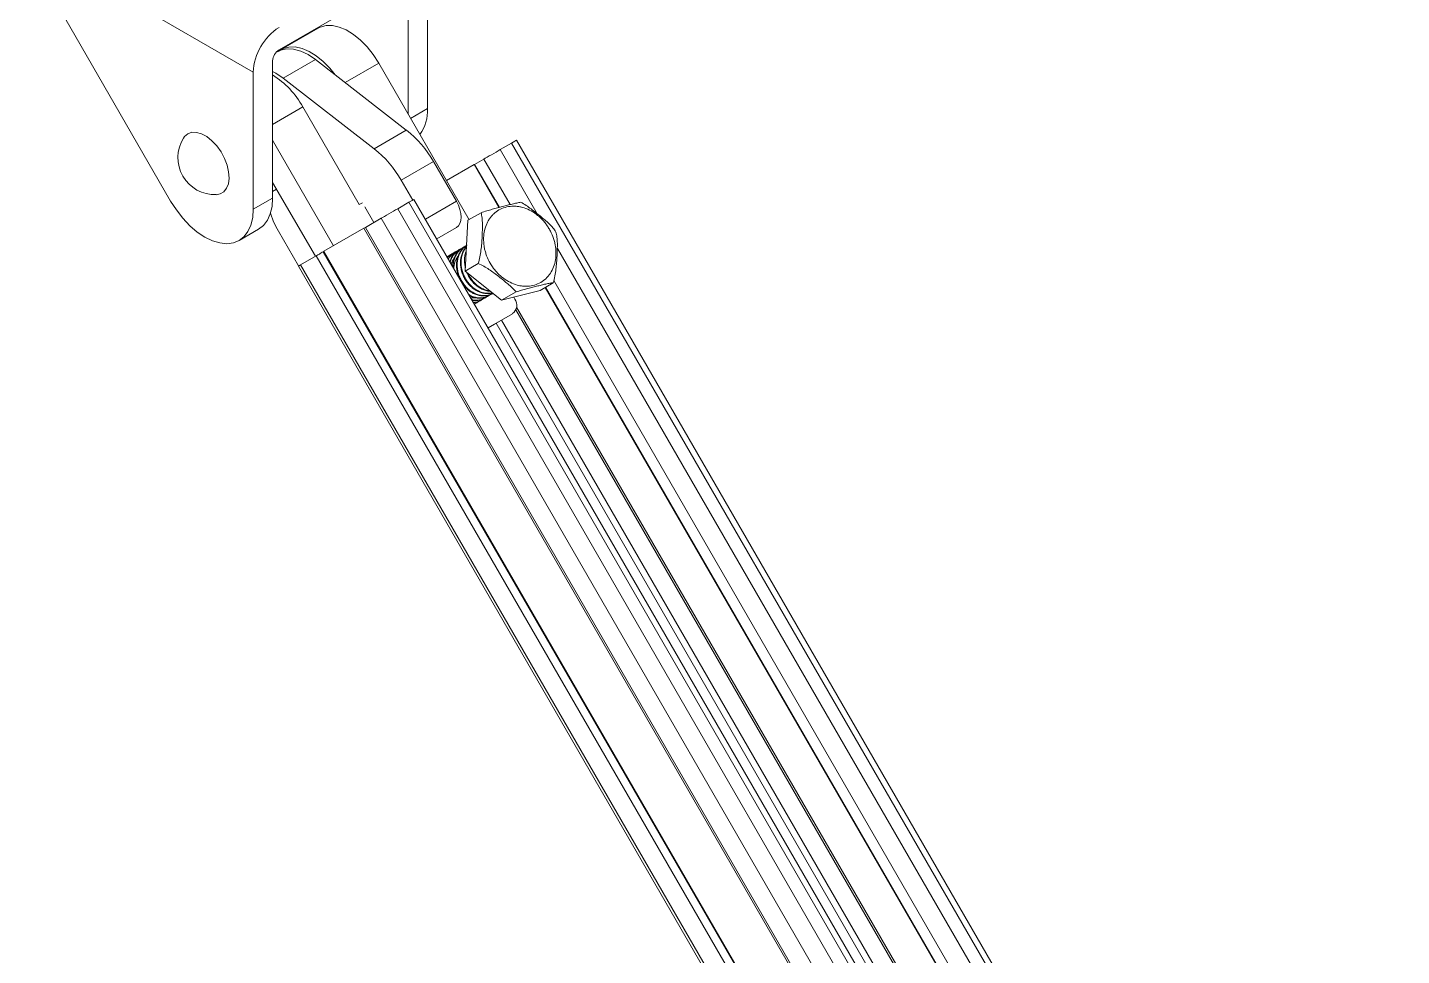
# Model space of a CAD drawing. Extents: x -976302 to -776254, y 5665 to 231437.
# Drawn here: x -793361 to -791845, y 82927 to 83951 of the extents above; entities that cross this region are included whole.
import ezdxf

# ---------------------------------------------------------------- set-up
doc = ezdxf.new("R2010")
doc.units = 0
doc.header["$LTSCALE"] = 1000
doc.header["$MEASUREMENT"] = 0

msp = doc.modelspace()

# ---------------------------------------------------------------- linework, layer by layer
at = {"linetype": 'Continuous', "lineweight": 15}
for p, q in [((-793111.5, 83902), (-793360.6, 84045.8)), ((-793111.5, 83902), (-793360.6, 84045.8)), ((-793202.7, 83759.8), (-793360.6, 84033.4)), ((-793202.7, 83759.8), (-793360.6, 84033.4)), ((-793083.1, 83926.6), (-792947.9, 84004.7)), ((-793083.1, 83926.6), (-792947.9, 84004.7)), ((-792919.4, 84012.9), (-792919.4, 83861.7)), ((-792919.4, 84012.9), (-792919.4, 83861.7)), ((-792940.7, 84000.6), (-792940.7, 83855.7)), ((-792940.7, 84000.6), (-792940.7, 83855.7)), ((-793039.9, 83950.4), (-793080.8, 83926.8)), ((-793039.9, 83950.4), (-793080.8, 83926.8)), ((-793073.7, 83930.9), (-793074.2, 83931.7)), ((-793073.7, 83930.9), (-793074.2, 83931.7)), ((-793090.2, 83763.1), (-793090.2, 83914.3)), ((-793090.2, 83763.1), (-793090.2, 83914.3)), ((-793084.4, 83924.8), (-793086.6, 83923.5)), ((-793084.4, 83924.8), (-793086.6, 83923.5)), ((-793043, 83916), (-793078.6, 83895.5)), ((-793043, 83916), (-793078.6, 83895.5)), ((-793043, 83916), (-792942.7, 83838)), ((-793043, 83916), (-792942.7, 83838)), ((-793111.5, 83902), (-793111.5, 83750.8)), ((-793111.5, 83902), (-793111.5, 83750.8)), ((-792973.2, 83912), (-793010.3, 83890.6)), ((-792873.5, 83739.2), (-792973.2, 83912)), ((-792873.5, 83739.2), (-792973.2, 83912)), ((-793078.6, 83895.5), (-792978.2, 83817.4)), ((-793078.6, 83895.5), (-792978.2, 83817.4)), ((-793056.8, 83863.7), (-793090.2, 83844.4)), ((-792994.6, 83755.8), (-793056.8, 83863.7)), ((-792994.6, 83755.8), (-793056.8, 83863.7)), ((-792919.4, 83861.7), (-792938, 83851)), ((-792919.4, 83861.7), (-792938, 83851)), ((-792942.7, 83838), (-792978.2, 83817.4)), ((-792942.7, 83838), (-792978.2, 83817.4)), ((-793022.9, 83710.4), (-793090.2, 83826.9)), ((-793022.9, 83710.4), (-793090.2, 83826.9)), ((-792839.1, 83816.5), (-792826.6, 83823.7)), ((-792839.1, 83816.5), (-792826.6, 83823.7)), ((-791850.4, 82132.8), (-792826.6, 83823.7)), ((-791850.4, 82132.8), (-792826.6, 83823.7)), ((-791844.9, 82136), (-792821.1, 83826.9)), ((-791844.9, 82136), (-792821.1, 83826.9)), ((-792798.2, 83745.8), (-792839.1, 83816.5)), ((-792798.2, 83745.8), (-792839.1, 83816.5)), ((-792912.8, 83803.3), (-792948.4, 83782.8)), ((-792912.8, 83803.3), (-792948.4, 83782.8)), ((-792912.8, 83803.3), (-792887.5, 83759.5)), ((-792912.8, 83803.3), (-792887.5, 83759.5)), ((-792898.4, 83782.3), (-792867.7, 83800)), ((-792898.4, 83782.3), (-792867.7, 83800)), ((-792867.7, 83800), (-792867.4, 83800.2)), ((-792867.7, 83800), (-792867.4, 83800.2)), ((-792840.5, 83752.7), (-792867.7, 83800)), ((-792840.5, 83752.7), (-792867.7, 83800)), ((-792867.4, 83800.2), (-792857.3, 83806)), ((-792867.4, 83800.2), (-792857.3, 83806)), ((-792840, 83752.8), (-792867.4, 83800.2)), ((-792840, 83752.8), (-792867.4, 83800.2)), ((-792828.3, 83755.8), (-792857.3, 83806)), ((-792828.3, 83755.8), (-792857.3, 83806)), ((-793090.2, 83780.4), (-793043, 83698.8)), ((-793090.2, 83780.4), (-793043, 83698.8)), ((-792948.4, 83782.8), (-792935.7, 83760.8)), ((-792948.4, 83782.8), (-792935.7, 83760.8)), ((-793090.2, 83763.1), (-793111.5, 83750.8)), ((-793090.2, 83763.1), (-793111.5, 83750.8)), ((-793085.8, 83772.9), (-793090.2, 83770.3)), ((-793085.8, 83772.9), (-793090.2, 83770.3)), ((-791958, 82070.7), (-792934.3, 83761.6)), ((-791958, 82070.7), (-792934.3, 83761.6)), ((-793089.1, 83737), (-793092.5, 83746.5)), ((-793089.1, 83737), (-793092.5, 83746.5)), ((-792994.6, 83755.8), (-792991, 83757.9)), ((-792994.6, 83755.8), (-792991, 83757.9)), ((-792978.4, 83736.1), (-792988.5, 83753.5)), ((-792978.4, 83736.1), (-792988.5, 83753.5)), ((-792952.2, 83751.2), (-792939.8, 83758.4)), ((-792952.2, 83751.2), (-792939.8, 83758.4)), ((-791976, 82060.3), (-792952.2, 83751.2)), ((-791976, 82060.3), (-792952.2, 83751.2)), ((-791963.5, 82067.5), (-792939.8, 83758.4)), ((-791963.5, 82067.5), (-792939.8, 83758.4)), ((-792887.5, 83759.5), (-792921.7, 83739.8)), ((-792874.7, 83738.5), (-792860.3, 83746.9)), ((-792874.7, 83738.5), (-792860.3, 83746.9)), ((-792987.7, 83730.7), (-792970.5, 83740.7)), ((-792987.7, 83730.7), (-792970.5, 83740.7)), ((-791994.2, 82049.8), (-792970.5, 83740.7)), ((-791994.2, 82049.8), (-792970.5, 83740.7)), ((-792877.8, 83682.5), (-792874.7, 83738.5)), ((-792877.8, 83682.5), (-792874.7, 83738.5)), ((-793127.2, 83716.2), (-793105.8, 83728.6)), ((-793127.2, 83716.2), (-793105.8, 83728.6)), ((-793061.5, 83688.1), (-793083.7, 83726.6)), ((-793061.5, 83688.1), (-793083.7, 83726.6)), ((-793033.6, 83704.3), (-792989.5, 83729.7)), ((-793033.6, 83704.3), (-792989.5, 83729.7)), ((-792987.7, 83730.7), (-792989.5, 83729.7)), ((-792987.7, 83730.7), (-792989.5, 83729.7)), ((-792989.5, 83729.7), (-792013.2, 82038.8)), ((-792989.5, 83729.7), (-792013.2, 82038.8)), ((-792011.5, 82039.8), (-792987.7, 83730.7)), ((-792011.5, 82039.8), (-792987.7, 83730.7)), ((-792887.5, 83730.5), (-792909.1, 83718)), ((-792887.5, 83730.5), (-792909.1, 83718)), ((-792887.5, 83730.5), (-792909.1, 83718)), ((-792058, 82012.9), (-793034.3, 83703.9)), ((-792058, 82012.9), (-793034.3, 83703.9)), ((-792057.3, 82013.3), (-793033.6, 83704.3)), ((-792057.3, 82013.3), (-793033.6, 83704.3)), ((-792892.5, 83701.4), (-792893.2, 83701)), ((-792892.5, 83701.4), (-792893.2, 83701)), ((-792888.1, 83704), (-792888.8, 83703.6)), ((-792888.1, 83704), (-792888.8, 83703.6)), ((-792883.7, 83706.5), (-792884.4, 83706.1)), ((-792883.7, 83706.5), (-792884.4, 83706.1)), ((-792879.3, 83709.1), (-792880, 83708.7)), ((-792879.3, 83709.1), (-792880, 83708.7)), ((-791925.7, 82234.5), (-792776.1, 83707.5)), ((-791925.7, 82234.5), (-792776.1, 83707.5)), ((-793059.3, 83689.4), (-793061.7, 83688)), ((-793059.3, 83689.4), (-793061.7, 83688)), ((-793061.7, 83688), (-792085.4, 81997.1)), ((-793061.7, 83688), (-792085.4, 81997.1)), ((-793059.3, 83689.4), (-793042, 83699.4)), ((-793059.3, 83689.4), (-793042, 83699.4)), ((-792083, 81998.5), (-793059.3, 83689.4)), ((-792083, 81998.5), (-793059.3, 83689.4)), ((-792065.8, 82008.5), (-793042, 83699.4)), ((-792065.8, 82008.5), (-793042, 83699.4)), ((-792896.9, 83698.9), (-792897.6, 83698.5)), ((-792896.9, 83698.9), (-792897.6, 83698.5)), ((-792877.8, 83682.5), (-792863.3, 83690.8)), ((-792877.8, 83682.5), (-792863.3, 83690.8)), ((-792837.6, 83650.4), (-792877.8, 83682.5)), ((-792837.6, 83650.4), (-792877.8, 83682.5)), ((-791958.4, 82249), (-792780, 83672.1)), ((-791958.4, 82249), (-792780, 83672.1)), ((-792852, 83655.1), (-792851.3, 83655.5)), ((-792852, 83655.1), (-792851.3, 83655.5)), ((-792847.6, 83657.6), (-792847, 83658)), ((-792847.6, 83657.6), (-792847, 83658)), ((-792795.1, 83661.2), (-792837.6, 83650.4)), ((-792795.1, 83661.2), (-792837.6, 83650.4)), ((-792837.6, 83650.4), (-792821.7, 83659.6)), ((-792837.6, 83650.4), (-792821.7, 83659.6)), ((-792795.1, 83661.2), (-792780.7, 83669.6)), ((-792795.1, 83661.2), (-792780.7, 83669.6)), ((-791969.7, 82244.6), (-792789.5, 83664.5)), ((-791969.7, 82244.6), (-792789.5, 83664.5)), ((-791969.4, 82244.8), (-792789.1, 83664.7)), ((-791969.4, 82244.8), (-792789.1, 83664.7)), ((-792865.2, 83647.5), (-792864.5, 83647.9)), ((-792865.2, 83647.5), (-792864.5, 83647.9)), ((-792860.8, 83650), (-792860.1, 83650.4)), ((-792860.8, 83650), (-792860.1, 83650.4)), ((-792856.4, 83652.5), (-792855.7, 83653)), ((-792856.4, 83652.5), (-792855.7, 83653)), ((-792822.9, 83651.6), (-792824.2, 83653.8)), ((-792822.9, 83651.6), (-792824.2, 83653.8)), ((-792821.8, 83639.9), (-792007.2, 82229)), ((-792821.8, 83639.9), (-792007.2, 82229)), ((-792004.4, 82228.2), (-792821, 83642.6)), ((-792004.4, 82228.2), (-792821, 83642.6)), ((-792825.5, 83635.5), (-792852.5, 83620)), ((-792825.5, 83635.5), (-792852.5, 83620)), ((-792825.5, 83635.5), (-792845.6, 83623.9)), ((-792825.5, 83635.5), (-792845.6, 83623.9)), ((-792031, 82217.3), (-792843.7, 83625)), ((-792031, 82217.3), (-792843.7, 83625)), ((-792025, 82220.9), (-792837.7, 83628.5)), ((-792025, 82220.9), (-792837.7, 83628.5)), ((-792845.6, 83623.9), (-792852.5, 83619.9)), ((-792845.6, 83623.9), (-792852.5, 83619.9))]:
    msp.add_line(p, q, dxfattribs=at)
at = {"linetype": 'Continuous', "lineweight": 15, "flags": 128}
for points in [[(-792973.2, 83912), (-792979.2, 83921.3), (-792986, 83929.8), (-792993.4, 83937.4), (-793001.1, 83943.6), (-793009, 83948.5), (-793016.8, 83951.7), (-793024.3, 83953.4), (-793031.3, 83953.3), (-793037.7, 83951.6), (-793039.9, 83950.4)], [(-792973.2, 83912), (-792979.2, 83921.3), (-792986, 83929.8), (-792993.4, 83937.4), (-793001.1, 83943.6), (-793009, 83948.5), (-793016.8, 83951.7), (-793024.3, 83953.4), (-793031.3, 83953.3), (-793037.7, 83951.6), (-793039.9, 83950.4)], [(-793084.4, 83924.8), (-793081.1, 83926.3), (-793074.4, 83927.8), (-793067, 83927.5), (-793059.1, 83925.3), (-793051.1, 83921.5), (-793043, 83916)], [(-793084.4, 83924.8), (-793081.1, 83926.3), (-793074.4, 83927.8), (-793067, 83927.5), (-793059.1, 83925.3), (-793051.1, 83921.5), (-793043, 83916)], [(-793021.1, 83899), (-793026.9, 83906.2), (-793034.3, 83913.7), (-793042, 83920), (-793049.9, 83924.8), (-793057.7, 83928.1), (-793065.2, 83929.8), (-793072.2, 83929.7), (-793078.6, 83928), (-793084, 83924.6)], [(-793021.1, 83899), (-793026.9, 83906.2), (-793034.3, 83913.7), (-793042, 83920), (-793049.9, 83924.8), (-793057.7, 83928.1), (-793065.2, 83929.8), (-793072.2, 83929.7), (-793078.6, 83928), (-793084, 83924.6)], [(-793090.2, 83902.8), (-793086.6, 83900.9), (-793078.6, 83895.5)], [(-793090.2, 83902.8), (-793086.6, 83900.9), (-793078.6, 83895.5)], [(-793188.5, 83829.3), (-793187.4, 83830.9), (-793183.8, 83834)], [(-793188.5, 83829.3), (-793187.4, 83830.9), (-793183.8, 83834)], [(-793183.8, 83834), (-793179.3, 83835.6), (-793174.1, 83835.5), (-793168.5, 83833.9), (-793162.7, 83830.8), (-793157.1, 83826.2), (-793151.8, 83820.5), (-793147.1, 83813.9), (-793143.2, 83806.8), (-793140.4, 83799.3), (-793138.7, 83792), (-793138.2, 83785.1), (-793139, 83778.9), (-793141, 83773.8), (-793144.1, 83770), (-793148.2, 83767.6), (-793152.4, 83766.8)], [(-793183.8, 83834), (-793179.3, 83835.6), (-793174.1, 83835.5), (-793168.5, 83833.9), (-793162.7, 83830.8), (-793157.1, 83826.2), (-793151.8, 83820.5), (-793147.1, 83813.9), (-793143.2, 83806.8), (-793140.4, 83799.3), (-793138.7, 83792), (-793138.2, 83785.1), (-793139, 83778.9), (-793141, 83773.8), (-793144.1, 83770), (-793148.2, 83767.6), (-793152.4, 83766.8)], [(-792826.6, 83823.7), (-792824.7, 83824.8), (-792823.1, 83825.8), (-792822, 83826.4), (-792821.3, 83826.8), (-792821.1, 83826.9)], [(-792826.6, 83823.7), (-792824.7, 83824.8), (-792823.1, 83825.8), (-792822, 83826.4), (-792821.3, 83826.8), (-792821.1, 83826.9)], [(-792857.3, 83806), (-792855.6, 83807), (-792853.6, 83808.2), (-792851.3, 83809.5), (-792848.8, 83810.9), (-792846.3, 83812.4), (-792843.7, 83813.8), (-792841.3, 83815.3), (-792839.1, 83816.5)], [(-792857.3, 83806), (-792855.6, 83807), (-792853.6, 83808.2), (-792851.3, 83809.5), (-792848.8, 83810.9), (-792846.3, 83812.4), (-792843.7, 83813.8), (-792841.3, 83815.3), (-792839.1, 83816.5)], [(-793105.8, 83728.6), (-793105.8, 83728.6), (-793100.4, 83732.8), (-793096, 83738.5), (-793092.8, 83745.6), (-793090.8, 83753.9), (-793090.2, 83763.1)], [(-793105.8, 83728.6), (-793105.8, 83728.6), (-793100.4, 83732.8), (-793096, 83738.5), (-793092.8, 83745.6), (-793090.8, 83753.9), (-793090.2, 83763.1)], [(-792939.8, 83758.4), (-792937.8, 83759.5), (-792936.3, 83760.4), (-792935.1, 83761.1), (-792934.4, 83761.5), (-792934.3, 83761.6)], [(-792939.8, 83758.4), (-792937.8, 83759.5), (-792936.3, 83760.4), (-792935.1, 83761.1), (-792934.4, 83761.5), (-792934.3, 83761.6)], [(-793111.5, 83750.8), (-793112.2, 83741.5), (-793114.1, 83733.3), (-793117.4, 83726.2), (-793121.7, 83720.5), (-793127.2, 83716.3), (-793133.5, 83713.6), (-793140.7, 83712.7), (-793148.4, 83713.5), (-793156.6, 83715.9), (-793164.9, 83720), (-793173.3, 83725.6), (-793181.4, 83732.5), (-793189.1, 83740.7), (-793196.3, 83749.9), (-793202.7, 83759.8)], [(-793111.5, 83750.8), (-793112.2, 83741.5), (-793114.1, 83733.3), (-793117.4, 83726.2), (-793121.7, 83720.5), (-793127.2, 83716.3), (-793133.5, 83713.6), (-793140.7, 83712.7), (-793148.4, 83713.5), (-793156.6, 83715.9), (-793164.9, 83720), (-793173.3, 83725.6), (-793181.4, 83732.5), (-793189.1, 83740.7), (-793196.3, 83749.9), (-793202.7, 83759.8)], [(-792970.5, 83740.7), (-792968.8, 83741.7), (-792966.8, 83742.8), (-792964.5, 83744.2), (-792962, 83745.6), (-792959.4, 83747.1), (-792956.9, 83748.5), (-792954.5, 83749.9), (-792952.2, 83751.2)], [(-792970.5, 83740.7), (-792968.8, 83741.7), (-792966.8, 83742.8), (-792964.5, 83744.2), (-792962, 83745.6), (-792959.4, 83747.1), (-792956.9, 83748.5), (-792954.5, 83749.9), (-792952.2, 83751.2)], [(-792887.5, 83759.5), (-792885.3, 83755.1), (-792883.6, 83750.6), (-792882.6, 83746.2), (-792882.3, 83742), (-792882.6, 83738.2), (-792883.6, 83734.9), (-792885.3, 83732.3), (-792887.5, 83730.5)], [(-792887.5, 83759.5), (-792885.3, 83755.1), (-792883.6, 83750.6), (-792882.6, 83746.2), (-792882.3, 83742), (-792882.6, 83738.2), (-792883.6, 83734.9), (-792885.3, 83732.3), (-792887.5, 83730.5)], [(-793042, 83699.4), (-793041.3, 83699.8), (-793040.5, 83700.3), (-793039.6, 83700.8), (-793038.6, 83701.3), (-793037.6, 83701.9), (-793036.5, 83702.6), (-793035.4, 83703.2), (-793034.3, 83703.9)], [(-793042, 83699.4), (-793041.3, 83699.8), (-793040.5, 83700.3), (-793039.6, 83700.8), (-793038.6, 83701.3), (-793037.6, 83701.9), (-793036.5, 83702.6), (-793035.4, 83703.2), (-793034.3, 83703.9)], [(-793034.3, 83703.9), (-793034.2, 83703.9), (-793034.1, 83704), (-793034, 83704), (-793033.9, 83704.1), (-793033.8, 83704.1), (-793033.7, 83704.2), (-793033.6, 83704.2), (-793033.6, 83704.3)], [(-793034.3, 83703.9), (-793034.2, 83703.9), (-793034.1, 83704), (-793034, 83704), (-793033.9, 83704.1), (-793033.8, 83704.1), (-793033.7, 83704.2), (-793033.6, 83704.2), (-793033.6, 83704.3)]]:
    msp.add_lwpolyline(points, dxfattribs=at)
at = {"linetype": 'Continuous', "lineweight": 15}
for centre, radius, start, end in [((-793049.7, 83899.2), 61.9, 122.6055, 177.3945), ((-793049.7, 83899.2), 61.9, 122.6055, 177.3945), ((-793074.7, 83913.6), 15.5, 122.6055, 177.3945), ((-793074.7, 83913.6), 15.5, 122.6055, 177.3945), ((-793141, 83817.4), 96, 28.8326, 58.0684), ((-793141, 83817.4), 96, 28.8326, 58.0684), ((-792963.2, 83859.3), 43.9, 323.7201, 3.147), ((-792963.2, 83859.3), 43.9, 323.7201, 3.147), ((-793013.7, 83746.5), 115.8, 29.4037, 52.1735), ((-793013.7, 83746.5), 115.8, 29.4037, 52.1735), ((-793153.8, 83807.7), 40.9, 148.101, 271.8936), ((-793153.8, 83807.7), 40.9, 148.101, 271.8936), ((-793049.3, 83725.9), 115.8, 29.4037, 52.1735), ((-793049.3, 83725.9), 115.8, 29.4037, 52.1735), ((-792971.3, 83791.5), 129.8, 204.8487, 210.0082), ((-792971.3, 83791.5), 129.8, 204.8487, 210.0082), ((-792832.4, 83644.9), 11.6, 306.3512, 35.1851), ((-792832.4, 83644.9), 11.6, 306.3512, 35.1851)]:
    msp.add_arc(centre, radius, start, end, dxfattribs=at)
for points, knots in [([(-792863.3, 83690.8), (-792862.6, 83693.2), (-792862, 83695.8), (-792861, 83700.7), (-792860.7, 83703.3), (-792860, 83708.2), (-792859.5, 83713.1), (-792859.2, 83717.9), (-792859, 83722.7), (-792858.9, 83725.1), (-792858.7, 83729.8), (-792858.7, 83732.1), (-792858.8, 83736.7), (-792858.9, 83738.9), (-792859.3, 83742.1), (-792859.4, 83743.1), (-792859.8, 83745.1), (-792860, 83746), (-792860.3, 83746.9)], [0, 0, 0, 0, 0.125, 0.125, 0.25, 0.25, 0.375, 0.5, 0.5, 0.625, 0.625, 0.75, 0.75, 0.875, 0.875, 0.9375, 0.9375, 1, 1, 1, 1]), ([(-792863.3, 83690.8), (-792862.6, 83693.2), (-792862, 83695.8), (-792861, 83700.7), (-792860.7, 83703.3), (-792860, 83708.2), (-792859.5, 83713.1), (-792859.2, 83717.9), (-792859, 83722.7), (-792858.9, 83725.1), (-792858.7, 83729.8), (-792858.7, 83732.1), (-792858.8, 83736.7), (-792858.9, 83738.9), (-792859.3, 83742.1), (-792859.4, 83743.1), (-792859.8, 83745.1), (-792860, 83746), (-792860.3, 83746.9)], [0, 0, 0, 0, 0.125, 0.125, 0.25, 0.25, 0.375, 0.5, 0.5, 0.625, 0.625, 0.75, 0.75, 0.875, 0.875, 0.9375, 0.9375, 1, 1, 1, 1]), ([(-792860.3, 83746.9), (-792858.1, 83747.6), (-792856, 83748.3), (-792851.9, 83749.5), (-792849.8, 83750.1), (-792845.9, 83751.3), (-792844, 83751.8), (-792840.2, 83752.8), (-792838.4, 83753.3), (-792834.7, 83754.2), (-792832.9, 83754.7), (-792829.4, 83755.6), (-792827.6, 83756), (-792824.2, 83756.8), (-792822.5, 83757.2), (-792819.3, 83757.9), (-792817.7, 83758.2), (-792816.3, 83758.5)], [0, 0, 0, 0, 0.125, 0.125, 0.25, 0.25, 0.375, 0.375, 0.5, 0.5, 0.625, 0.625, 0.75, 0.75, 0.875, 0.875, 1, 1, 1, 1]), ([(-792860.3, 83746.9), (-792858.1, 83747.6), (-792856, 83748.3), (-792851.9, 83749.5), (-792849.8, 83750.1), (-792845.9, 83751.3), (-792844, 83751.8), (-792840.2, 83752.8), (-792838.4, 83753.3), (-792834.7, 83754.2), (-792832.9, 83754.7), (-792829.4, 83755.6), (-792827.6, 83756), (-792824.2, 83756.8), (-792822.5, 83757.2), (-792819.3, 83757.9), (-792817.7, 83758.2), (-792816.3, 83758.5)], [0, 0, 0, 0, 0.125, 0.125, 0.25, 0.25, 0.375, 0.375, 0.5, 0.5, 0.625, 0.625, 0.75, 0.75, 0.875, 0.875, 1, 1, 1, 1]), ([(-792796.1, 83669.1), (-792793.9, 83670.2), (-792791.8, 83671.5), (-792789, 83673.9), (-792788.1, 83674.8), (-792786.4, 83676.6), (-792785.6, 83677.6), (-792783.3, 83680.7), (-792782.1, 83682.9), (-792779.9, 83687.7), (-792779.1, 83690.3), (-792778, 83695.6), (-792777.7, 83698.3), (-792777.6, 83702.6), (-792777.6, 83704.1), (-792777.8, 83706.9), (-792778.1, 83709.8), (-792778.7, 83712.7), (-792779.4, 83715.6), (-792779.8, 83717), (-792781.2, 83721.3), (-792782.4, 83724), (-792784.5, 83728), (-792785.2, 83729.3), (-792786.9, 83731.9), (-792787.7, 83733.2), (-792790.4, 83736.8), (-792792.4, 83739), (-792795.6, 83742.1), (-792796.7, 83743.1), (-792799, 83744.9), (-792800.2, 83745.8), (-792803.7, 83748.2), (-792806.2, 83749.5), (-792811.4, 83751.8), (-792814, 83752.6), (-792817.9, 83753.5), (-792819.2, 83753.7), (-792821.8, 83754), (-792823.1, 83754.1), (-792827, 83754.1), (-792829.5, 83753.8), (-792834.3, 83752.7), (-792836.7, 83751.9), (-792841.1, 83749.7), (-792843.2, 83748.3), (-792846, 83745.9), (-792846.9, 83745), (-792848.6, 83743.2), (-792850.2, 83741.3), (-792851.6, 83739.2), (-792852.9, 83736.9), (-792853.5, 83735.8), (-792855.1, 83732.1), (-792855.9, 83729.6), (-792856.8, 83725.6), (-792857, 83724.3), (-792857.3, 83721.5), (-792857.4, 83720.1), (-792857.5, 83715.8), (-792857.3, 83713), (-792856.7, 83708.6), (-792856.4, 83707.2), (-792855.7, 83704.3), (-792855.3, 83702.8), (-792853.9, 83698.6), (-792852.7, 83695.8), (-792849.9, 83690.5), (-792848.3, 83687.9), (-792845.6, 83684.3), (-792844.6, 83683.1), (-792842.6, 83680.9), (-792841.6, 83679.8), (-792838.4, 83676.7), (-792836.1, 83674.9), (-792831.3, 83671.7), (-792828.8, 83670.3), (-792823.7, 83668.1), (-792821.1, 83667.2), (-792817.2, 83666.3), (-792815.9, 83666.1), (-792813.3, 83665.8), (-792812, 83665.8), (-792808.1, 83665.7), (-792805.6, 83666), (-792800.7, 83667.1), (-792798.4, 83668), (-792796.1, 83669.1)], [0, 0, 0, 0, 0.03125, 0.03125, 0.046875, 0.046875, 0.0625, 0.0625, 0.09375, 0.09375, 0.125, 0.125, 0.15625, 0.15625, 0.171875, 0.171875, 0.1875, 0.203125, 0.203125, 0.21875, 0.21875, 0.25, 0.25, 0.265625, 0.265625, 0.28125, 0.28125, 0.3125, 0.3125, 0.328125, 0.328125, 0.34375, 0.34375, 0.375, 0.375, 0.40625, 0.40625, 0.421875, 0.421875, 0.4375, 0.4375, 0.46875, 0.46875, 0.5, 0.5, 0.53125, 0.53125, 0.546875, 0.546875, 0.5625, 0.578125, 0.578125, 0.59375, 0.59375, 0.625, 0.625, 0.640625, 0.640625, 0.65625, 0.65625, 0.6875, 0.6875, 0.703125, 0.703125, 0.71875, 0.71875, 0.75, 0.75, 0.78125, 0.78125, 0.796875, 0.796875, 0.8125, 0.8125, 0.84375, 0.84375, 0.875, 0.875, 0.90625, 0.90625, 0.921875, 0.921875, 0.9375, 0.9375, 0.96875, 0.96875, 1, 1, 1, 1]), ([(-792796.1, 83669.1), (-792793.9, 83670.2), (-792791.8, 83671.5), (-792789, 83673.9), (-792788.1, 83674.8), (-792786.4, 83676.6), (-792785.6, 83677.6), (-792783.3, 83680.7), (-792782.1, 83682.9), (-792779.9, 83687.7), (-792779.1, 83690.3), (-792778, 83695.6), (-792777.7, 83698.3), (-792777.6, 83702.6), (-792777.6, 83704.1), (-792777.8, 83706.9), (-792778.1, 83709.8), (-792778.7, 83712.7), (-792779.4, 83715.6), (-792779.8, 83717), (-792781.2, 83721.3), (-792782.4, 83724), (-792784.5, 83728), (-792785.2, 83729.3), (-792786.9, 83731.9), (-792787.7, 83733.2), (-792790.4, 83736.8), (-792792.4, 83739), (-792795.6, 83742.1), (-792796.7, 83743.1), (-792799, 83744.9), (-792800.2, 83745.8), (-792803.7, 83748.2), (-792806.2, 83749.5), (-792811.4, 83751.8), (-792814, 83752.6), (-792817.9, 83753.5), (-792819.2, 83753.7), (-792821.8, 83754), (-792823.1, 83754.1), (-792827, 83754.1), (-792829.5, 83753.8), (-792834.3, 83752.7), (-792836.7, 83751.9), (-792841.1, 83749.7), (-792843.2, 83748.3), (-792846, 83745.9), (-792846.9, 83745), (-792848.6, 83743.2), (-792850.2, 83741.3), (-792851.6, 83739.2), (-792852.9, 83736.9), (-792853.5, 83735.8), (-792855.1, 83732.1), (-792855.9, 83729.6), (-792856.8, 83725.6), (-792857, 83724.3), (-792857.3, 83721.5), (-792857.4, 83720.1), (-792857.5, 83715.8), (-792857.3, 83713), (-792856.7, 83708.6), (-792856.4, 83707.2), (-792855.7, 83704.3), (-792855.3, 83702.8), (-792853.9, 83698.6), (-792852.7, 83695.8), (-792849.9, 83690.5), (-792848.3, 83687.9), (-792845.6, 83684.3), (-792844.6, 83683.1), (-792842.6, 83680.9), (-792841.6, 83679.8), (-792838.4, 83676.7), (-792836.1, 83674.9), (-792831.3, 83671.7), (-792828.8, 83670.3), (-792823.7, 83668.1), (-792821.1, 83667.2), (-792817.2, 83666.3), (-792815.9, 83666.1), (-792813.3, 83665.8), (-792812, 83665.8), (-792808.1, 83665.7), (-792805.6, 83666), (-792800.7, 83667.1), (-792798.4, 83668), (-792796.1, 83669.1)], [0, 0, 0, 0, 0.03125, 0.03125, 0.046875, 0.046875, 0.0625, 0.0625, 0.09375, 0.09375, 0.125, 0.125, 0.15625, 0.15625, 0.171875, 0.171875, 0.1875, 0.203125, 0.203125, 0.21875, 0.21875, 0.25, 0.25, 0.265625, 0.265625, 0.28125, 0.28125, 0.3125, 0.3125, 0.328125, 0.328125, 0.34375, 0.34375, 0.375, 0.375, 0.40625, 0.40625, 0.421875, 0.421875, 0.4375, 0.4375, 0.46875, 0.46875, 0.5, 0.5, 0.53125, 0.53125, 0.546875, 0.546875, 0.5625, 0.578125, 0.578125, 0.59375, 0.59375, 0.625, 0.625, 0.640625, 0.640625, 0.65625, 0.65625, 0.6875, 0.6875, 0.703125, 0.703125, 0.71875, 0.71875, 0.75, 0.75, 0.78125, 0.78125, 0.796875, 0.796875, 0.8125, 0.8125, 0.84375, 0.84375, 0.875, 0.875, 0.90625, 0.90625, 0.921875, 0.921875, 0.9375, 0.9375, 0.96875, 0.96875, 1, 1, 1, 1]), ([(-792816.3, 83758.5), (-792814.3, 83757.4), (-792812.4, 83756.2), (-792808.7, 83753.7), (-792806.9, 83752.4), (-792803.4, 83749.8), (-792801.6, 83748.5), (-792798.2, 83745.8), (-792796.5, 83744.4), (-792793.1, 83741.7), (-792791.5, 83740.3), (-792788.3, 83737.5), (-792786.7, 83736), (-792783.7, 83733.1), (-792782.3, 83731.6), (-792779.7, 83728.6), (-792778.6, 83727.1), (-792777.6, 83725.6)], [0, 0, 0, 0, 0.125, 0.125, 0.25, 0.25, 0.375, 0.375, 0.5, 0.5, 0.625, 0.625, 0.75, 0.75, 0.875, 0.875, 1, 1, 1, 1]), ([(-792816.3, 83758.5), (-792814.3, 83757.4), (-792812.4, 83756.2), (-792808.7, 83753.7), (-792806.9, 83752.4), (-792803.4, 83749.8), (-792801.6, 83748.5), (-792798.2, 83745.8), (-792796.5, 83744.4), (-792793.1, 83741.7), (-792791.5, 83740.3), (-792788.3, 83737.5), (-792786.7, 83736), (-792783.7, 83733.1), (-792782.3, 83731.6), (-792779.7, 83728.6), (-792778.6, 83727.1), (-792777.6, 83725.6)], [0, 0, 0, 0, 0.125, 0.125, 0.25, 0.25, 0.375, 0.375, 0.5, 0.5, 0.625, 0.625, 0.75, 0.75, 0.875, 0.875, 1, 1, 1, 1]), ([(-792777.6, 83725.6), (-792777.1, 83723.9), (-792776.7, 83721.9), (-792776.4, 83718.7), (-792776.3, 83717.7), (-792776.2, 83715.4), (-792776.1, 83714.3), (-792776.1, 83710.9), (-792776.1, 83708.6), (-792776.2, 83703.9), (-792776.3, 83701.6), (-792776.6, 83696.8), (-792776.7, 83694.4), (-792777.1, 83689.5), (-792777.4, 83687), (-792778, 83682.1), (-792778.4, 83679.6), (-792779.3, 83674.6), (-792779.9, 83672), (-792780.7, 83669.6)], [0, 0, 0, 0, 0.125, 0.125, 0.1875, 0.1875, 0.25, 0.25, 0.375, 0.375, 0.5, 0.5, 0.625, 0.625, 0.75, 0.75, 0.875, 0.875, 1, 1, 1, 1]), ([(-792777.6, 83725.6), (-792777.1, 83723.9), (-792776.7, 83721.9), (-792776.4, 83718.7), (-792776.3, 83717.7), (-792776.2, 83715.4), (-792776.1, 83714.3), (-792776.1, 83710.9), (-792776.1, 83708.6), (-792776.2, 83703.9), (-792776.3, 83701.6), (-792776.6, 83696.8), (-792776.7, 83694.4), (-792777.1, 83689.5), (-792777.4, 83687), (-792778, 83682.1), (-792778.4, 83679.6), (-792779.3, 83674.6), (-792779.9, 83672), (-792780.7, 83669.6)], [0, 0, 0, 0, 0.125, 0.125, 0.1875, 0.1875, 0.25, 0.25, 0.375, 0.375, 0.5, 0.5, 0.625, 0.625, 0.75, 0.75, 0.875, 0.875, 1, 1, 1, 1]), ([(-792897.4, 83697.8), (-792897.2, 83698), (-792896.1, 83699.2), (-792894.7, 83700.3), (-792893.3, 83701), (-792893.2, 83701)], [0, 0, 0, 0, 0.140816, 0.938774, 1, 1, 1, 1]), ([(-792897.4, 83697.8), (-792897.2, 83698), (-792896.1, 83699.2), (-792894.7, 83700.3), (-792893.3, 83701), (-792893.2, 83701)], [0, 0, 0, 0, 0.140816, 0.938774, 1, 1, 1, 1]), ([(-792890.6, 83702.3), (-792890.9, 83702.2), (-792892.6, 83701.6), (-792894.9, 83700), (-792896.6, 83698.3), (-792897.3, 83697.6)], [0, 0, 0, 0, 0.123247, 0.649201, 1, 1, 1, 1]), ([(-792890.6, 83702.3), (-792890.9, 83702.2), (-792892.6, 83701.6), (-792894.9, 83700), (-792896.6, 83698.3), (-792897.3, 83697.6)], [0, 0, 0, 0, 0.123247, 0.649201, 1, 1, 1, 1]), ([(-792896.4, 83696.1), (-792896.3, 83696.4), (-792895.4, 83697.9), (-792893.2, 83700.3), (-792890.8, 83702.5), (-792889.1, 83703.3), (-792888.8, 83703.5)], [0, 0, 0, 0, 0.085232, 0.482121, 0.890523, 1, 1, 1, 1]), ([(-792896.4, 83696.1), (-792896.3, 83696.4), (-792895.4, 83697.9), (-792893.2, 83700.3), (-792890.8, 83702.5), (-792889.1, 83703.3), (-792888.8, 83703.5)], [0, 0, 0, 0, 0.085232, 0.482121, 0.890523, 1, 1, 1, 1]), ([(-792886.5, 83704.7), (-792887, 83704.5), (-792888.8, 83703.8), (-792891.5, 83701.7), (-792894.3, 83698.9), (-792895.7, 83696.6), (-792896.2, 83695.7)], [0, 0, 0, 0, 0.122236, 0.43971, 0.766391, 1, 1, 1, 1]), ([(-792886.5, 83704.7), (-792887, 83704.5), (-792888.8, 83703.8), (-792891.5, 83701.7), (-792894.3, 83698.9), (-792895.7, 83696.6), (-792896.2, 83695.7)], [0, 0, 0, 0, 0.122236, 0.43971, 0.766391, 1, 1, 1, 1]), ([(-792894.6, 83693), (-792894.5, 83693.5), (-792893.9, 83695.6), (-792892.2, 83698.7), (-792889.5, 83702.2), (-792886.9, 83704.7), (-792885, 83705.7), (-792884.4, 83706)], [0, 0, 0, 0, 0.09811, 0.353399, 0.616094, 0.87133, 1, 1, 1, 1]), ([(-792894.6, 83693), (-792894.5, 83693.5), (-792893.9, 83695.6), (-792892.2, 83698.7), (-792889.5, 83702.2), (-792886.9, 83704.7), (-792885, 83705.7), (-792884.4, 83706)], [0, 0, 0, 0, 0.09811, 0.353399, 0.616094, 0.87133, 1, 1, 1, 1]), ([(-792882, 83707.3), (-792882.8, 83706.9), (-792884.9, 83706), (-792887.8, 83703.6), (-792890.7, 83700.3), (-792893, 83696.6), (-792893.9, 83693.7), (-792894.3, 83692.4)], [0, 0, 0, 0, 0.132416, 0.356456, 0.574157, 0.798167, 1, 1, 1, 1]), ([(-792882, 83707.3), (-792882.8, 83706.9), (-792884.9, 83706), (-792887.8, 83703.6), (-792890.7, 83700.3), (-792893, 83696.6), (-792893.9, 83693.7), (-792894.3, 83692.4)], [0, 0, 0, 0, 0.132416, 0.356456, 0.574157, 0.798167, 1, 1, 1, 1]), ([(-792891.7, 83687.8), (-792891.6, 83689.1), (-792891.4, 83692.1), (-792890.2, 83696.3), (-792888.3, 83700.5), (-792885.7, 83704.1), (-792882.9, 83706.8), (-792880.8, 83708.1), (-792880, 83708.6)], [0, 0, 0, 0, 0.150265, 0.328703, 0.512312, 0.690798, 0.874463, 1, 1, 1, 1]), ([(-792891.7, 83687.8), (-792891.6, 83689.1), (-792891.4, 83692.1), (-792890.2, 83696.3), (-792888.3, 83700.5), (-792885.7, 83704.1), (-792882.9, 83706.8), (-792880.8, 83708.1), (-792880, 83708.6)], [0, 0, 0, 0, 0.150265, 0.328703, 0.512312, 0.690798, 0.874463, 1, 1, 1, 1]), ([(-792876.1, 83710.5), (-792876.4, 83710.4), (-792878, 83709.9), (-792880.7, 83708.3), (-792884.1, 83705.5), (-792886.8, 83702.1), (-792889, 83698.1), (-792890.4, 83693.7), (-792891, 83689.8), (-792891, 83687.4), (-792890.9, 83686.6)], [0, 0, 0, 0, 0.027404, 0.179441, 0.32715, 0.479141, 0.626877, 0.778899, 0.926605, 1, 1, 1, 1]), ([(-792876.1, 83710.5), (-792876.4, 83710.4), (-792878, 83709.9), (-792880.7, 83708.3), (-792884.1, 83705.5), (-792886.8, 83702.1), (-792889, 83698.1), (-792890.4, 83693.7), (-792891, 83689.8), (-792891, 83687.4), (-792890.9, 83686.6)], [0, 0, 0, 0, 0.027404, 0.179441, 0.32715, 0.479141, 0.626877, 0.778899, 0.926605, 1, 1, 1, 1]), ([(-792884.4, 83675.2), (-792884.8, 83676.3), (-792886, 83679), (-792887, 83683.5), (-792887.5, 83688.5), (-792887.2, 83693.3), (-792886.1, 83697.9), (-792884.3, 83702.2), (-792881.9, 83705.9), (-792879, 83709), (-792876.7, 83710.5), (-792875.6, 83711.2)], [0, 0, 0, 0, 0.085112, 0.199225, 0.316649, 0.430731, 0.54812, 0.662217, 0.779623, 0.893715, 1, 1, 1, 1]), ([(-792884.4, 83675.2), (-792884.8, 83676.3), (-792886, 83679), (-792887, 83683.5), (-792887.5, 83688.5), (-792887.2, 83693.3), (-792886.1, 83697.9), (-792884.3, 83702.2), (-792881.9, 83705.9), (-792879, 83709), (-792876.7, 83710.5), (-792875.6, 83711.2)], [0, 0, 0, 0, 0.085112, 0.199225, 0.316649, 0.430731, 0.54812, 0.662217, 0.779623, 0.893715, 1, 1, 1, 1]), ([(-792876.2, 83710.7), (-792876.5, 83710.6), (-792878, 83709.7), (-792880.3, 83707.4), (-792883, 83703.8), (-792884.9, 83699.8), (-792886.2, 83695.3), (-792886.7, 83690.5), (-792886.5, 83685.5), (-792885.6, 83680.6), (-792883.9, 83675.7), (-792881.6, 83671.2), (-792878.7, 83667), (-792875.4, 83663.3), (-792871.5, 83660.2), (-792867.5, 83657.9), (-792863.2, 83656.2), (-792858.9, 83655.4), (-792854.6, 83655.4), (-792850.7, 83656.3), (-792848, 83657.2), (-792846.9, 83658), (-792846.9, 83658)], [0, 0, 0, 0, 0.011669, 0.06728, 0.121324, 0.176934, 0.230982, 0.286598, 0.340637, 0.396242, 0.450299, 0.505924, 0.559966, 0.615575, 0.669625, 0.725244, 0.779285, 0.834894, 0.888936, 0.944545, 0.998595, 1, 1, 1, 1]), ([(-792876.2, 83710.7), (-792876.5, 83710.6), (-792878, 83709.7), (-792880.3, 83707.4), (-792883, 83703.8), (-792884.9, 83699.8), (-792886.2, 83695.3), (-792886.7, 83690.5), (-792886.5, 83685.5), (-792885.6, 83680.6), (-792883.9, 83675.7), (-792881.6, 83671.2), (-792878.7, 83667), (-792875.4, 83663.3), (-792871.5, 83660.2), (-792867.5, 83657.9), (-792863.2, 83656.2), (-792858.9, 83655.4), (-792854.6, 83655.4), (-792850.7, 83656.3), (-792848, 83657.2), (-792846.9, 83658), (-792846.9, 83658)], [0, 0, 0, 0, 0.011669, 0.06728, 0.121324, 0.176934, 0.230982, 0.286598, 0.340637, 0.396242, 0.450299, 0.505924, 0.559966, 0.615575, 0.669625, 0.725244, 0.779285, 0.834894, 0.888936, 0.944545, 0.998595, 1, 1, 1, 1]), ([(-792847.5, 83658.5), (-792848, 83658.3), (-792849.6, 83657.7), (-792852.9, 83657.5), (-792857.2, 83657.8), (-792861.5, 83659), (-792865.7, 83661), (-792869.7, 83663.7), (-792873.3, 83667.1), (-792876.5, 83671), (-792879.1, 83675.4), (-792881.1, 83680.1), (-792882.4, 83685), (-792883, 83690), (-792882.9, 83694.8), (-792882, 83699.6), (-792880.3, 83703.8), (-792878.6, 83707.1), (-792877.2, 83708.6), (-792876.7, 83709)], [0, 0, 0, 0, 0.02125, 0.083794, 0.148152, 0.210677, 0.275016, 0.337552, 0.401901, 0.464431, 0.528775, 0.591304, 0.655646, 0.718182, 0.782532, 0.845057, 0.909393, 0.971939, 1, 1, 1, 1]), ([(-792847.5, 83658.5), (-792848, 83658.3), (-792849.6, 83657.7), (-792852.9, 83657.5), (-792857.2, 83657.8), (-792861.5, 83659), (-792865.7, 83661), (-792869.7, 83663.7), (-792873.3, 83667.1), (-792876.5, 83671), (-792879.1, 83675.4), (-792881.1, 83680.1), (-792882.4, 83685), (-792883, 83690), (-792882.9, 83694.8), (-792882, 83699.6), (-792880.3, 83703.8), (-792878.6, 83707.1), (-792877.2, 83708.6), (-792876.7, 83709)], [0, 0, 0, 0, 0.02125, 0.083794, 0.148152, 0.210677, 0.275016, 0.337552, 0.401901, 0.464431, 0.528775, 0.591304, 0.655646, 0.718182, 0.782532, 0.845057, 0.909393, 0.971939, 1, 1, 1, 1]), ([(-792876.3, 83709.3), (-792876.3, 83709.2), (-792877.4, 83708.2), (-792879, 83705.5), (-792880.9, 83701.4), (-792882, 83696.8), (-792882.4, 83692), (-792882, 83687), (-792880.9, 83682.1), (-792879.1, 83677.3), (-792876.7, 83672.8), (-792873.7, 83668.7), (-792870.2, 83665.1), (-792866.3, 83662.2), (-792862.1, 83660), (-792857.9, 83658.5), (-792853.6, 83657.9), (-792850.2, 83657.9), (-792848.3, 83658.5), (-792847.8, 83658.6)], [0, 0, 0, 0, 0.002213, 0.067888, 0.13173, 0.197424, 0.261248, 0.326922, 0.390757, 0.456442, 0.520271, 0.58595, 0.649778, 0.715456, 0.77929, 0.844977, 0.908799, 0.974472, 1, 1, 1, 1]), ([(-792876.3, 83709.3), (-792876.3, 83709.2), (-792877.4, 83708.2), (-792879, 83705.5), (-792880.9, 83701.4), (-792882, 83696.8), (-792882.4, 83692), (-792882, 83687), (-792880.9, 83682.1), (-792879.1, 83677.3), (-792876.7, 83672.8), (-792873.7, 83668.7), (-792870.2, 83665.1), (-792866.3, 83662.2), (-792862.1, 83660), (-792857.9, 83658.5), (-792853.6, 83657.9), (-792850.2, 83657.9), (-792848.3, 83658.5), (-792847.8, 83658.6)], [0, 0, 0, 0, 0.002213, 0.067888, 0.13173, 0.197424, 0.261248, 0.326922, 0.390757, 0.456442, 0.520271, 0.58595, 0.649778, 0.715456, 0.77929, 0.844977, 0.908799, 0.974472, 1, 1, 1, 1]), ([(-792877.6, 83686.1), (-792877.6, 83686.3), (-792878.1, 83688), (-792878.5, 83691.5), (-792878.6, 83696.4), (-792878, 83700.6), (-792877.1, 83702.9), (-792876.8, 83703.9)], [0, 0, 0, 0, 0.02027, 0.29314, 0.55827, 0.831089, 1, 1, 1, 1]), ([(-792877.6, 83686.1), (-792877.6, 83686.3), (-792878.1, 83688), (-792878.5, 83691.5), (-792878.6, 83696.4), (-792878, 83700.6), (-792877.1, 83702.9), (-792876.8, 83703.9)], [0, 0, 0, 0, 0.02027, 0.29314, 0.55827, 0.831089, 1, 1, 1, 1]), ([(-792894.7, 83699.9), (-792894.9, 83699.9), (-792896, 83699.5), (-792896.9, 83698.9), (-792897.7, 83698.3)], [0, 0, 0, 0, 0.133064, 1, 1, 1, 1]), ([(-792894.7, 83699.9), (-792894.9, 83699.9), (-792896, 83699.5), (-792896.9, 83698.9), (-792897.7, 83698.3)], [0, 0, 0, 0, 0.133064, 1, 1, 1, 1]), ([(-792890.2, 83695.9), (-792890.5, 83695.5), (-792891.6, 83694.2), (-792892.6, 83692.3), (-792893.1, 83690.7), (-792893.2, 83690.4)], [0, 0, 0, 0, 0.2429906, 0.8671109, 1, 1, 1, 1]), ([(-792890.2, 83695.9), (-792890.5, 83695.5), (-792891.6, 83694.2), (-792892.6, 83692.3), (-792893.1, 83690.7), (-792893.2, 83690.4)], [0, 0, 0, 0, 0.2429906, 0.8671109, 1, 1, 1, 1]), ([(-792885.7, 83698.5), (-792886.2, 83697.9), (-792887.5, 83696.3), (-792888.9, 83693.2), (-792890, 83689.4), (-792890.2, 83686.7), (-792890.3, 83685.5)], [0, 0, 0, 0, 0.1742292, 0.4525395, 0.7389259, 1, 1, 1, 1]), ([(-792885.7, 83698.5), (-792886.2, 83697.9), (-792887.5, 83696.3), (-792888.9, 83693.2), (-792890, 83689.4), (-792890.2, 83686.7), (-792890.3, 83685.5)], [0, 0, 0, 0, 0.1742292, 0.4525395, 0.7389259, 1, 1, 1, 1]), ([(-792821.7, 83659.6), (-792823.1, 83661.1), (-792824.5, 83662.6), (-792827.5, 83665.5), (-792829.1, 83666.9), (-792832.3, 83669.7), (-792834, 83671), (-792837.3, 83673.8), (-792839, 83675.1), (-792842.5, 83677.8), (-792844.3, 83679.2), (-792847.8, 83681.8), (-792849.7, 83683), (-792853.4, 83685.5), (-792855.3, 83686.7), (-792859.3, 83688.9), (-792861.3, 83689.9), (-792863.3, 83690.8)], [0, 0, 0, 0, 0.125, 0.125, 0.25, 0.25, 0.375, 0.375, 0.5, 0.5, 0.625, 0.625, 0.75, 0.75, 0.875, 0.875, 1, 1, 1, 1]), ([(-792821.7, 83659.6), (-792823.1, 83661.1), (-792824.5, 83662.6), (-792827.5, 83665.5), (-792829.1, 83666.9), (-792832.3, 83669.7), (-792834, 83671), (-792837.3, 83673.8), (-792839, 83675.1), (-792842.5, 83677.8), (-792844.3, 83679.2), (-792847.8, 83681.8), (-792849.7, 83683), (-792853.4, 83685.5), (-792855.3, 83686.7), (-792859.3, 83688.9), (-792861.3, 83689.9), (-792863.3, 83690.8)], [0, 0, 0, 0, 0.125, 0.125, 0.25, 0.25, 0.375, 0.375, 0.5, 0.5, 0.625, 0.625, 0.75, 0.75, 0.875, 0.875, 1, 1, 1, 1]), ([(-792849.9, 83660.3), (-792850.6, 83660.3), (-792852.6, 83660.3), (-792856.2, 83661.3), (-792860.4, 83663.1), (-792864.4, 83665.6), (-792868.2, 83668.9), (-792871.4, 83672.7), (-792874.1, 83676.7), (-792875.3, 83679.6), (-792875.9, 83681)], [0, 0, 0, 0, 0.061885, 0.200732, 0.335643, 0.474463, 0.609419, 0.748291, 0.883209, 1, 1, 1, 1]), ([(-792849.9, 83660.3), (-792850.6, 83660.3), (-792852.6, 83660.3), (-792856.2, 83661.3), (-792860.4, 83663.1), (-792864.4, 83665.6), (-792868.2, 83668.9), (-792871.4, 83672.7), (-792874.1, 83676.7), (-792875.3, 83679.6), (-792875.9, 83681)], [0, 0, 0, 0, 0.061885, 0.200732, 0.335643, 0.474463, 0.609419, 0.748291, 0.883209, 1, 1, 1, 1]), ([(-792874.6, 83679.9), (-792874.4, 83679.6), (-792873.7, 83677.7), (-792871.6, 83674.5), (-792868.6, 83670.4), (-792865, 83667), (-792861, 83664.2), (-792856.9, 83662.2), (-792853.3, 83661), (-792851.2, 83660.9), (-792850.6, 83660.8)], [0, 0, 0, 0, 0.030498, 0.182472, 0.330128, 0.482064, 0.629757, 0.781736, 0.929388, 1, 1, 1, 1]), ([(-792874.6, 83679.9), (-792874.4, 83679.6), (-792873.7, 83677.7), (-792871.6, 83674.5), (-792868.6, 83670.4), (-792865, 83667), (-792861, 83664.2), (-792856.9, 83662.2), (-792853.3, 83661), (-792851.2, 83660.9), (-792850.6, 83660.8)], [0, 0, 0, 0, 0.030498, 0.182472, 0.330128, 0.482064, 0.629757, 0.781736, 0.929388, 1, 1, 1, 1]), ([(-792847.7, 83657.7), (-792848.5, 83657.3), (-792850.4, 83656.1), (-792854, 83655.2), (-792858.2, 83654.9), (-792862.5, 83655.5), (-792866.8, 83656.8), (-792870.9, 83659), (-792874.8, 83661.8), (-792877.9, 83664.8), (-792879.5, 83666.9), (-792880.1, 83667.7)], [0, 0, 0, 0, 0.084859, 0.20407, 0.326738, 0.445938, 0.568595, 0.68779, 0.810438, 0.929662, 1, 1, 1, 1]), ([(-792847.7, 83657.7), (-792848.5, 83657.3), (-792850.4, 83656.1), (-792854, 83655.2), (-792858.2, 83654.9), (-792862.5, 83655.5), (-792866.8, 83656.8), (-792870.9, 83659), (-792874.8, 83661.8), (-792877.9, 83664.8), (-792879.5, 83666.9), (-792880.1, 83667.7)], [0, 0, 0, 0, 0.084859, 0.20407, 0.326738, 0.445938, 0.568595, 0.68779, 0.810438, 0.929662, 1, 1, 1, 1]), ([(-792873.5, 83656.4), (-792873.3, 83656.2), (-792871.6, 83655.2), (-792868.5, 83654), (-792864.2, 83653), (-792859.9, 83652.8), (-792855.8, 83653.5), (-792852.4, 83654.7), (-792850.5, 83656.1), (-792849.7, 83656.7)], [0, 0, 0, 0, 0.0327326, 0.2038266, 0.3700538, 0.5410993, 0.7073653, 0.878455, 1, 1, 1, 1]), ([(-792873.5, 83656.4), (-792873.3, 83656.2), (-792871.6, 83655.2), (-792868.5, 83654), (-792864.2, 83653), (-792859.9, 83652.8), (-792855.8, 83653.5), (-792852.4, 83654.7), (-792850.5, 83656.1), (-792849.7, 83656.7)], [0, 0, 0, 0, 0.0327326, 0.2038266, 0.3700538, 0.5410993, 0.7073653, 0.878455, 1, 1, 1, 1]), ([(-792852, 83655.1), (-792853.1, 83654.6), (-792855.4, 83653.4), (-792859.3, 83652.5), (-792863.5, 83652.4), (-792867.8, 83653.2), (-792871, 83654.2), (-792872.6, 83655.1), (-792872.9, 83655.3)], [0, 0, 0, 0, 0.175748, 0.374278, 0.567254, 0.765829, 0.95876, 1, 1, 1, 1]), ([(-792852, 83655.1), (-792853.1, 83654.6), (-792855.4, 83653.4), (-792859.3, 83652.5), (-792863.5, 83652.4), (-792867.8, 83653.2), (-792871, 83654.2), (-792872.6, 83655.1), (-792872.9, 83655.3)], [0, 0, 0, 0, 0.175748, 0.374278, 0.567254, 0.765829, 0.95876, 1, 1, 1, 1]), ([(-792780.7, 83669.6), (-792781.7, 83669.5), (-792783, 83669.3), (-792785.7, 83668.8), (-792787.3, 83668.5), (-792790.5, 83667.8), (-792792.1, 83667.4), (-792795.5, 83666.6), (-792797.3, 83666.2), (-792800.8, 83665.3), (-792802.6, 83664.9), (-792806.2, 83663.9), (-792808.1, 83663.5), (-792811.8, 83662.4), (-792813.8, 83661.9), (-792817.7, 83660.8), (-792819.7, 83660.2), (-792821.7, 83659.6)], [0, 0, 0, 0, 0.125, 0.125, 0.25, 0.25, 0.375, 0.375, 0.5, 0.5, 0.625, 0.625, 0.75, 0.75, 0.875, 0.875, 1, 1, 1, 1]), ([(-792780.7, 83669.6), (-792781.7, 83669.5), (-792783, 83669.3), (-792785.7, 83668.8), (-792787.3, 83668.5), (-792790.5, 83667.8), (-792792.1, 83667.4), (-792795.5, 83666.6), (-792797.3, 83666.2), (-792800.8, 83665.3), (-792802.6, 83664.9), (-792806.2, 83663.9), (-792808.1, 83663.5), (-792811.8, 83662.4), (-792813.8, 83661.9), (-792817.7, 83660.8), (-792819.7, 83660.2), (-792821.7, 83659.6)], [0, 0, 0, 0, 0.125, 0.125, 0.25, 0.25, 0.375, 0.375, 0.5, 0.5, 0.625, 0.625, 0.75, 0.75, 0.875, 0.875, 1, 1, 1, 1]), ([(-792871.5, 83652.9), (-792870.4, 83652.8), (-792868.7, 83652.7), (-792867.1, 83653), (-792866.6, 83653.1)], [0, 0, 0, 0, 0.655117, 1, 1, 1, 1]), ([(-792871.5, 83652.9), (-792870.4, 83652.8), (-792868.7, 83652.7), (-792867.1, 83653), (-792866.6, 83653.1)], [0, 0, 0, 0, 0.655117, 1, 1, 1, 1]), ([(-792870.4, 83651), (-792870.1, 83650.9), (-792868.4, 83650.4), (-792865.2, 83650.3), (-792861.1, 83650.7), (-792857.3, 83652.1), (-792854.8, 83653.3), (-792853.7, 83654.3), (-792853.6, 83654.4)], [0, 0, 0, 0, 0.050175, 0.28104, 0.518595, 0.749526, 0.987158, 1, 1, 1, 1]), ([(-792870.4, 83651), (-792870.1, 83650.9), (-792868.4, 83650.4), (-792865.2, 83650.3), (-792861.1, 83650.7), (-792857.3, 83652.1), (-792854.8, 83653.3), (-792853.7, 83654.3), (-792853.6, 83654.4)], [0, 0, 0, 0, 0.050175, 0.28104, 0.518595, 0.749526, 0.987158, 1, 1, 1, 1]), ([(-792856.4, 83652.6), (-792856.6, 83652.5), (-792857.8, 83651.6), (-792860.5, 83650.7), (-792864.5, 83649.9), (-792867.8, 83649.9), (-792869.6, 83650.3), (-792870, 83650.4)], [0, 0, 0, 0, 0.03179, 0.329917, 0.619702, 0.917895, 1, 1, 1, 1]), ([(-792856.4, 83652.6), (-792856.6, 83652.5), (-792857.8, 83651.6), (-792860.5, 83650.7), (-792864.5, 83649.9), (-792867.8, 83649.9), (-792869.6, 83650.3), (-792870, 83650.4)], [0, 0, 0, 0, 0.03179, 0.329917, 0.619702, 0.917895, 1, 1, 1, 1]), ([(-792868.7, 83648), (-792867.9, 83648), (-792865.7, 83648.1), (-792862.5, 83649.2), (-792859.7, 83650.5), (-792858.5, 83651.5), (-792858.3, 83651.7)], [0, 0, 0, 0, 0.195642, 0.562594, 0.919195, 1, 1, 1, 1]), ([(-792868.7, 83648), (-792867.9, 83648), (-792865.7, 83648.1), (-792862.5, 83649.2), (-792859.7, 83650.5), (-792858.5, 83651.5), (-792858.3, 83651.7)], [0, 0, 0, 0, 0.195642, 0.562594, 0.919195, 1, 1, 1, 1]), ([(-792860.9, 83650.1), (-792861.2, 83649.8), (-792862.7, 83648.9), (-792865.3, 83648), (-792867.6, 83647.7), (-792868.5, 83647.6)], [0, 0, 0, 0, 0.167695, 0.664082, 1, 1, 1, 1]), ([(-792860.9, 83650.1), (-792861.2, 83649.8), (-792862.7, 83648.9), (-792865.3, 83648), (-792867.6, 83647.7), (-792868.5, 83647.6)], [0, 0, 0, 0, 0.167695, 0.664082, 1, 1, 1, 1]), ([(-792867.7, 83646.4), (-792867.7, 83646.4), (-792866.4, 83646.7), (-792864.7, 83647.6), (-792863.2, 83648.8), (-792862.9, 83649.1)], [0, 0, 0, 0, 0.0082129, 0.7390411, 1, 1, 1, 1]), ([(-792867.7, 83646.4), (-792867.7, 83646.4), (-792866.4, 83646.7), (-792864.7, 83647.6), (-792863.2, 83648.8), (-792862.9, 83649.1)], [0, 0, 0, 0, 0.0082129, 0.7390411, 1, 1, 1, 1]), ([(-792865.3, 83647.6), (-792865.9, 83647.2), (-792866.6, 83646.6), (-792867.5, 83646.4), (-792867.7, 83646.3)], [0, 0, 0, 0, 0.776998, 1, 1, 1, 1]), ([(-792865.3, 83647.6), (-792865.9, 83647.2), (-792866.6, 83646.6), (-792867.5, 83646.4), (-792867.7, 83646.3)], [0, 0, 0, 0, 0.776998, 1, 1, 1, 1])]:
    msp.add_open_spline(points, degree=3, knots=knots, dxfattribs=at)

doc.saveas('drawing.dxf')
